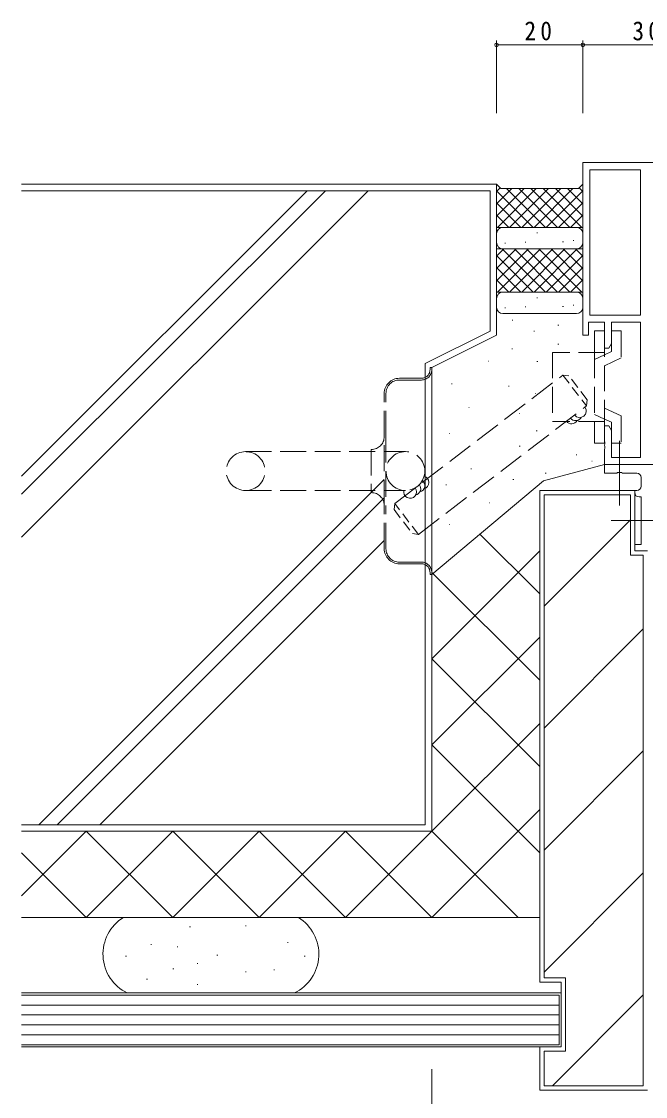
# Model space of a CAD drawing. Units: millimetres, scale not verified. Extents: x -594 to 539, y -420 to 386.
# Drawn here: x -172.3 to -27.8, y -236.9 to 12.3 of the extents above; entities that cross this region are included whole.
import ezdxf

# ---------------------------------------------------------------- set-up
doc = ezdxf.new("R2010")
doc.units = ezdxf.units.MM
doc.header["$LTSCALE"] = 2
for name, pattern in [('CHAIN2', [12, 9, -1, 1, -1]), ('DASHED1', [1.8, 1.2, -0.6]), ('DASHED3', [4, 3, -1])]:
    doc.linetypes.add(name, pattern=pattern)
for name, color, linetype, lineweight in [('0-3_YKK_11', 7, 'Continuous', 9), ('0-5_YKK_13', 4, 'Continuous', 9), ('0-6_YKK_D', 6, 'Continuous', 9), ('0-7_YSS_K', 3, 'Continuous', 9), ('0-8_YSS_KE', 3, 'Continuous', 9)]:
    doc.layers.add(name, color=color, linetype=linetype, lineweight=lineweight)
doc.styles.add('ＭＳ ゴシック', font='')
doc.styles.get('ＭＳ ゴシック').set_extended_font_data('MS Gothic')

msp = doc.modelspace()

# ---------------------------------------------------------------- linework, layer by layer
at = {"layer": '0-3_YKK_11'}
for p, q in [((-42.341, -20.395), (-12.341, -20.395)), ((-42.341, -60.395), (-42.341, -20.395)), ((-40.711, -22.025), (-28.971, -22.025)), ((-40.711, -55.765), (-40.711, -22.025)), ((-40.711, -55.765), (-40.711, -22.025)), ((-28.971, -22.025), (-28.971, -55.765)), ((-28.971, -55.765), (-40.711, -55.765)), ((-41.041, -57.395), (-41.041, -60.395)), ((-37.341, -57.395), (-41.041, -57.395)), ((-37.341, -63.395), (-37.341, -57.395)), ((-35.711, -57.395), (-35.711, -62.303)), ((-28.971, -57.395), (-35.711, -57.395)), ((-28.971, -88.765), (-28.971, -57.395)), ((-41.041, -60.395), (-42.341, -60.395)), ((-35.711, -62.303), (-36.341, -63.395)), ((-36.341, -63.395), (-37.341, -63.395)), ((-37.341, -81.395), (-36.341, -81.395)), ((-37.341, -84.936), (-37.341, -81.395)), ((-36.341, -81.395), (-35.711, -82.486)), ((-35.711, -82.486), (-35.711, -88.765)), ((-37.221, -85.12), (-37.341, -84.936)), ((-37.341, -85.853), (-37.221, -85.67)), ((-37.341, -85.936), (-37.341, -85.853)), ((-37.221, -86.12), (-37.341, -85.936)), ((-37.341, -86.853), (-37.221, -86.67)), ((-37.341, -90.395), (-37.341, -86.853)), ((-37.221, -85.67), (-37.221, -85.12)), ((-37.221, -86.67), (-37.221, -86.12)), ((-35.711, -88.765), (-28.971, -88.765)), ((-37.341, -90.395), (-37.341, -92.395)), ((-27.341, -90.395), (-37.341, -90.395)), ((-12.341, -90.395), (-37.341, -90.395)), ((-37.341, -92.395), (-34.512, -92.395)), ((-34.512, -92.395), (-34.32, -92.252)), ((-34.32, -92.252), (-33.362, -92.252)), ((-33.362, -92.252), (-33.17, -92.395)), ((-33.17, -92.395), (-29.841, -92.395)), ((-28.841, -93.395), (-28.841, -95.395)), ((-30.341, -96.395), (-30.341, -96.895)), ((-29.841, -96.395), (-30.341, -96.395)), ((-29.341, -97.895), (-28.841, -97.895)), ((-28.841, -97.895), (-28.841, -108.895)), ((-30.341, -108.895), (-30.341, -110.395)), ((-28.841, -108.895), (-30.341, -108.895)), ((-30.341, -110.395), (-27.341, -110.395))]:
    msp.add_line(p, q, dxfattribs=at)
for centre, start, end in [((-29.841, -93.395), 0, 89.99998), ((-29.341, -96.895), 180, 269.99998), ((-29.841, -95.395), 270, 359.99998)]:
    msp.add_arc(centre, 1, start, end, dxfattribs=at)
at = {"layer": '0-5_YKK_13', "linetype": 'DASHED3'}
for p, q in [((-39.641, -59.396), (-39.641, -64.396)), ((-37.341, -59.396), (-39.641, -59.396)), ((-37.341, -59.396), (-37.341, -85.396)), ((-35.741, -59.393), (-35.741, -64.21)), ((-33.441, -59.393), (-35.741, -59.393)), ((-33.441, -59.393), (-33.441, -65.675)), ((-49.341, -64.396), (-49.341, -80.396)), ((-37.341, -64.396), (-49.341, -64.396)), ((-39.641, -64.396), (-39.641, -80.396)), ((-35.741, -64.21), (-37.341, -64.956)), ((-37.341, -64.956), (-39.641, -66.028)), ((-37.341, -67.494), (-33.441, -65.675)), ((-77.741, -67.895), (-77.741, -68.395)), ((-84.841, -70.395), (-79.741, -70.395)), ((-84.841, -70.795), (-79.741, -70.795)), ((-88.341, -83.895), (-88.341, -73.895)), ((-87.941, -83.895), (-87.941, -73.895)), ((-37.341, -79.837), (-39.641, -78.764)), ((-37.341, -77.299), (-33.441, -79.117)), ((-33.441, -79.117), (-33.441, -85.396)), ((-37.341, -80.396), (-49.341, -80.396)), ((-39.641, -80.396), (-39.641, -85.396)), ((-35.741, -80.583), (-37.341, -79.837)), ((-35.741, -80.583), (-35.741, -85.396)), ((-88.341, -99.895), (-88.341, -83.895)), ((-87.941, -83.895), (-87.941, -99.895)), ((-91.341, -86.895), (-91.341, -96.895)), ((-37.341, -85.396), (-39.641, -85.396)), ((-33.441, -85.396), (-35.741, -85.396)), ((-120.441, -87.395), (-83.441, -87.395)), ((-120.441, -96.395), (-83.441, -96.395)), ((-88.341, -109.895), (-88.341, -99.895)), ((-87.941, -109.895), (-87.941, -99.895)), ((-79.741, -112.995), (-84.841, -112.995)), ((-79.741, -113.395), (-84.841, -113.395)), ((-77.741, -115.395), (-77.741, -115.895))]:
    msp.add_line(p, q, dxfattribs=at)
at = {"layer": '0-5_YKK_13', "linetype": 'CHAIN2'}
for p, q in [((-33.841, -99.911), (-33.841, -84.879)), ((-35.779, -103.395), (-23.408, -103.395))]:
    msp.add_line(p, q, dxfattribs=at)
at = {"layer": '0-5_YKK_13', "linetype": 'DASHED3'}
for points in [[(-77.741, -67.895), (-77.341, -67.895), (-77.341, -68.395), (-77.341, -115.395)], [(-77.341, -115.395), (-77.341, -115.895), (-77.741, -115.895)]]:
    msp.add_lwpolyline(points, dxfattribs=at)
msp.add_circle((-83.441, -91.895), 4.5, dxfattribs=at)
for centre, radius, start, end in [((-79.741, -68.395), 2, 270, 0), ((-79.741, -68.395), 2.4, 270, 0), ((-84.841, -73.895), 3.5, 90, 180), ((-84.841, -73.895), 3.1, 90, 180), ((-91.341, -83.895), 3, 270, 0), ((-120.441, -91.895), 4.5, 90, 270), ((-120.441, -91.895), 4.5, 270, 90), ((-91.341, -99.895), 3, 0, 90), ((-84.841, -109.895), 3.5, 180, 270), ((-84.841, -109.895), 3.1, 180, 270), ((-79.741, -115.395), 2.4, 0, 90), ((-79.741, -115.395), 2, 0, 90)]:
    msp.add_arc(centre, radius, start, end, dxfattribs=at)
at = {"layer": '0-6_YKK_D'}
for p, q in [((-62.341, -8.894), (-62.341, 7.906)), ((-42.341, -8.894), (-42.341, 7.906)), ((-42.341, -8.894), (-42.341, 7.906)), ((-62.341, 6.906), (-42.341, 6.906)), ((-42.341, 6.906), (-12.341, 6.906)), ((-77.341, -230.559), (-77.341, -296.395)), ((-77.341, -230.559), (-77.341, -276.395))]:
    msp.add_line(p, q, dxfattribs=at)
for centre in [(-62.341, 6.906), (-42.341, 6.906), (-42.341, 6.906)]:
    msp.add_circle(centre, 0.425, dxfattribs=at)
at = {"layer": '0-7_YSS_K'}
for p, q in [((-92.061, -26.894), (-172.35, -107.183)), ((-101.961, -26.894), (-172.35, -97.284)), ((-106.203, -26.894), (-172.35, -93.041)), ((-62.341, -25.395), (-61.341, -26.395)), ((-61.483, -26.253), (-62.341, -27.111)), ((-55.969, -26.395), (-62.341, -32.767)), ((-58.797, -26.395), (-62.341, -29.939)), ((-53.856, -35.395), (-62.341, -26.91)), ((-53.14, -26.395), (-62.14, -35.395)), ((-51.028, -35.395), (-60.028, -26.395)), ((-50.312, -26.395), (-59.312, -35.395)), ((-48.199, -35.395), (-57.199, -26.395)), ((-47.483, -26.395), (-56.483, -35.395)), ((-45.371, -35.395), (-54.371, -26.395)), ((-44.655, -26.395), (-53.655, -35.395)), ((-42.543, -35.395), (-51.543, -26.395)), ((-42.341, -26.91), (-50.826, -35.395)), ((-42.341, -32.768), (-48.714, -26.395)), ((-42.341, -29.939), (-45.886, -26.395)), ((-42.341, -27.111), (-43.199, -26.253)), ((-56.685, -35.395), (-62.341, -29.738)), ((-42.341, -29.738), (-47.998, -35.395)), ((-59.513, -35.395), (-62.341, -32.567)), ((-42.341, -32.566), (-45.17, -35.395)), ((-42.341, -35.395), (-62.341, -35.395)), ((-62.341, -36.895), (-62.341, -38.895)), ((-43.841, -35.395), (-60.842, -35.395)), ((-52.814, -36.7), (-53.014, -36.7)), ((-42.341, -36.895), (-42.341, -38.895)), ((-60.234, -39.051), (-60.434, -39.051)), ((-55.526, -38.792), (-55.726, -38.792)), ((-46.827, -38.741), (-47.027, -38.741)), ((-44.425, -38.431), (-44.625, -38.431)), ((-42.341, -40.395), (-62.341, -40.395)), ((-54.969, -40.395), (-62.341, -47.767)), ((-57.797, -40.395), (-62.341, -44.939)), ((-60.626, -40.395), (-62.341, -42.111)), ((-53.856, -50.395), (-62.341, -41.91)), ((-52.14, -40.395), (-62.14, -50.395)), ((-51.028, -50.395), (-61.028, -40.395)), ((-43.841, -40.395), (-60.842, -40.395)), ((-49.312, -40.395), (-59.312, -50.395)), ((-48.199, -50.395), (-58.199, -40.395)), ((-46.483, -40.395), (-56.483, -50.395)), ((-45.371, -50.395), (-55.371, -40.395)), ((-43.655, -40.395), (-53.655, -50.395)), ((-42.543, -50.395), (-52.542, -40.395)), ((-42.341, -41.91), (-50.826, -50.395)), ((-42.341, -47.768), (-49.714, -40.395)), ((-42.341, -44.939), (-46.886, -40.395)), ((-42.341, -42.111), (-44.057, -40.395)), ((-56.685, -50.395), (-62.341, -44.738)), ((-42.341, -44.738), (-47.998, -50.395)), ((-59.513, -50.395), (-62.341, -47.567)), ((-42.341, -47.566), (-45.17, -50.395)), ((-42.341, -50.395), (-62.341, -50.395)), ((-62.341, -51.895), (-62.341, -53.895)), ((-43.841, -50.395), (-60.842, -50.395)), ((-52.814, -51.7), (-53.014, -51.7)), ((-42.341, -51.895), (-42.341, -53.895)), ((-60.234, -54.051), (-60.434, -54.051)), ((-55.526, -53.792), (-55.726, -53.792)), ((-46.827, -53.741), (-47.027, -53.741)), ((-44.425, -53.431), (-44.625, -53.431)), ((-43.841, -55.395), (-60.842, -55.395)), ((-58.532, -56.894), (-58.732, -56.894)), ((-63.841, -59.468), (-78.841, -66.968)), ((-53.506, -59.452), (-53.706, -59.452)), ((-47.931, -58.082), (-48.131, -58.082)), ((-58.623, -63.565), (-58.823, -63.565)), ((-47.931, -62.468), (-48.131, -62.468)), ((-78.841, -173.895), (-78.841, -66.968)), ((-64.309, -66.395), (-64.209, -66.395)), ((-64.309, -66.395), (-64.209, -66.395)), ((-52.775, -66.489), (-52.975, -66.489)), ((-72.729, -71.654), (-72.63, -71.654)), ((-59.433, -72.201), (-59.533, -72.201)), ((-53.291, -73.938), (-53.391, -73.938)), ((-68.782, -77.176), (-68.682, -77.176)), ((-57, -78.57), (-57.1, -78.57)), ((-73.256, -83.225), (-73.156, -83.225)), ((-52.957, -82.573), (-53.157, -82.573)), ((-56.887, -86.137), (-57.087, -86.137)), ((-43.727, -88.148), (-43.927, -88.148)), ((-40.196, -89.572), (-40.296, -89.572)), ((-68.256, -91.376), (-68.156, -91.376)), ((-37.341, -90.395), (-51.46, -94.178)), ((-88.341, -93.884), (-168.351, -173.894)), ((-77.341, -115.895), (-51.46, -94.178)), ((-58.349, -93.814), (-58.549, -93.814)), ((-50.855, -92.352), (-51.055, -92.352)), ((-74.045, -95.058), (-73.945, -95.058)), ((-88.341, -98.127), (-164.108, -173.894)), ((-64.046, -99.265), (-63.946, -99.265)), ((-51.341, -97.395), (-31.341, -97.395)), ((-51.341, -97.395), (-51.341, -209.395)), ((-31.341, -111.395), (-31.341, -97.395)), ((-73.256, -104.262), (-73.156, -104.262)), ((-31.341, -103.189), (-51.341, -123.189)), ((-52.341, -120.395), (-66.195, -106.542)), ((-88.341, -108.027), (-154.209, -173.894)), ((-52.341, -110.393), (-77.341, -135.394)), ((-31.341, -111.395), (-28.341, -111.395)), ((-28.341, -234.395), (-28.341, -111.395)), ((-52.341, -140.395), (-77.341, -115.395)), ((-28.341, -128.473), (-51.341, -151.473)), ((-52.341, -130.393), (-77.342, -155.395)), ((-52.341, -160.395), (-77.341, -135.396)), ((-52.341, -150.394), (-77.341, -175.395)), ((-52.341, -180.395), (-77.342, -155.395)), ((-28.341, -156.757), (-51.341, -179.757)), ((-52.341, -170.394), (-77.341, -195.395)), ((-78.841, -173.895), (-172.35, -173.895)), ((-157.341, -175.395), (-172.35, -190.404)), ((-137.341, -195.395), (-157.341, -175.395)), ((-137.341, -175.395), (-157.341, -195.395)), ((-117.341, -195.395), (-137.341, -175.395)), ((-117.341, -175.395), (-137.341, -195.395)), ((-97.341, -195.395), (-117.341, -175.395)), ((-97.341, -175.395), (-117.341, -195.395)), ((-77.341, -175.395), (-97.341, -195.395)), ((-77.341, -195.395), (-97.341, -175.395)), ((-57.341, -195.395), (-77.341, -175.395)), ((-157.341, -195.395), (-172.35, -180.386)), ((-28.341, -185.042), (-51.341, -208.042)), ((-133.212, -197.548), (-133.412, -197.548)), ((-120.303, -197.305), (-120.503, -197.305)), ((-142.224, -201.689), (-142.424, -201.689)), ((-110.56, -201.202), (-110.76, -201.202)), ((-136.135, -202.176), (-136.335, -202.176)), ((-126.879, -204.125), (-127.079, -204.125)), ((-148.07, -204.368), (-148.27, -204.368)), ((-131.507, -206.073), (-131.707, -206.073)), ((-106.663, -204.368), (-106.863, -204.368)), ((-137.109, -207.291), (-137.309, -207.291)), ((-120.303, -208.022), (-120.503, -208.022)), ((-113.726, -207.535), (-113.926, -207.535)), ((-143.198, -209.727), (-143.398, -209.727)), ((-131.507, -210.945), (-131.707, -210.945)), ((-46.341, -209.395), (-51.341, -209.395)), ((-46.341, -226.395), (-46.341, -209.395)), ((-172.35, -212.895), (-47.341, -212.895)), ((-172.35, -213.395), (-47.841, -213.395)), ((-28.341, -213.326), (-49.409, -234.395)), ((-47.841, -213.395), (-47.841, -224.895)), ((-47.341, -212.895), (-47.341, -225.395)), ((-47.841, -215.695), (-172.35, -215.695)), ((-47.841, -217.995), (-172.35, -217.995)), ((-47.841, -220.295), (-172.35, -220.295)), ((-47.841, -222.595), (-172.35, -222.595)), ((-47.841, -224.895), (-172.35, -224.895)), ((-47.341, -225.395), (-172.35, -225.395)), ((-51.341, -226.395), (-51.341, -234.395)), ((-46.341, -226.395), (-51.341, -226.395)), ((-51.341, -234.395), (-28.341, -234.395))]:
    msp.add_line(p, q, dxfattribs=at)
at = {"layer": '0-7_YSS_K', "linetype": 'DASHED3'}
for p, q in [((-85.894, -99.424), (-46.977, -69.643)), ((-80.424, -106.572), (-41.508, -76.79))]:
    msp.add_line(p, q, dxfattribs=at)
at = {"layer": '0-7_YSS_K', "linetype": 'DASHED1'}
for p, q in [((-45.575, -69.829), (-46.977, -69.643)), ((-46.977, -69.643), (-41.507, -76.79)), ((-41.321, -75.388), (-45.575, -69.829)), ((-41.507, -76.79), (-41.321, -75.388)), ((-85.894, -99.424), (-86.08, -100.826)), ((-80.424, -106.572), (-85.894, -99.424)), ((-86.08, -100.826), (-81.826, -106.385)), ((-81.826, -106.385), (-80.424, -106.572))]:
    msp.add_line(p, q, dxfattribs=at)
at = {"layer": '0-7_YSS_K'}
for points in [[(-172.35, -26.895), (-63.841, -26.895), (-63.841, -59.468)], [(-42.341, -25.395), (-43.341, -26.395), (-61.341, -26.395)]]:
    msp.add_lwpolyline(points, dxfattribs=at)
for centre, start, end in [((-60.841, -36.895), 90, 180), ((-43.841, -36.895), 0, 90), ((-60.841, -38.895), 180, 270), ((-43.841, -38.895), 270, 0), ((-60.841, -51.895), 90, 180), ((-43.841, -51.895), 0, 90), ((-60.841, -53.895), 180, 270), ((-43.841, -53.895), 270, 0), ((-43.067, -77.983), 217.42044, 37.42044), ((-44.02, -78.713), 217.42044, 330.99861), ((-44.973, -79.442), 217.42044, 330.99861), ((-80.438, -95.249), 283.8475, 51.51122), ((-79.485, -94.52), 283.8475, 75.0206), ((-82.344, -96.708), 167.36201, 37.42567), ((-81.391, -95.979), 283.8475, 37.42567)]:
    msp.add_arc(centre, 1.5, start, end, dxfattribs=at)
at = {"layer": '0-8_YSS_KE'}
for p, q in [((-62.341, -25.395), (-172.35, -25.395)), ((-62.341, -25.395), (-62.341, -60.395)), ((-62.341, -60.395), (-77.341, -67.895)), ((-77.341, -67.895), (-77.341, -175.395)), ((-30.341, -96.395), (-30.341, -110.395)), ((-27.341, -110.395), (-30.341, -110.395)), ((-172.35, -175.395), (-92.341, -175.395)), ((-172.35, -175.395), (-77.341, -175.395)), ((-52.341, -195.395), (-172.35, -195.395)), ((-148.756, -195.395), (-108.22, -195.395)), ((-47.341, -210.395), (-52.341, -210.395)), ((-47.341, -225.395), (-47.341, -210.395)), ((-146.61, -213.395), (-110.365, -213.395)), ((-47.341, -225.395), (-52.341, -225.395)), ((-52.341, -225.395), (-52.341, -235.395)), ((-27.341, -235.395), (-52.341, -235.395))]:
    msp.add_line(p, q, dxfattribs=at)
msp.add_lwpolyline([(-30.341, -96.395), (-52.341, -96.395), (-52.341, -210.395)], dxfattribs=at)
for centre, start, end in [((-143.488, -203.895), 121.78833, 244.15466), ((-113.488, -203.895), 295.84532, 58.21165)]:
    msp.add_arc(centre, 10, start, end, dxfattribs=at)

# ---------------------------------------------------------------- texts
at = {"layer": '0-6_YKK_D', "color": 7, "char_height": 4.399, "attachment_point": 7, "style": 'ＭＳ ゴシック'}
for s, insert in [('\\T1.36;\\W0.9;20', (-55.861, 7.906)), ('\\T1.36;\\W0.9;30', (-30.861, 7.906))]:
    msp.add_mtext(s, dxfattribs=dict(at, insert=insert))

doc.saveas('drawing.dxf')
